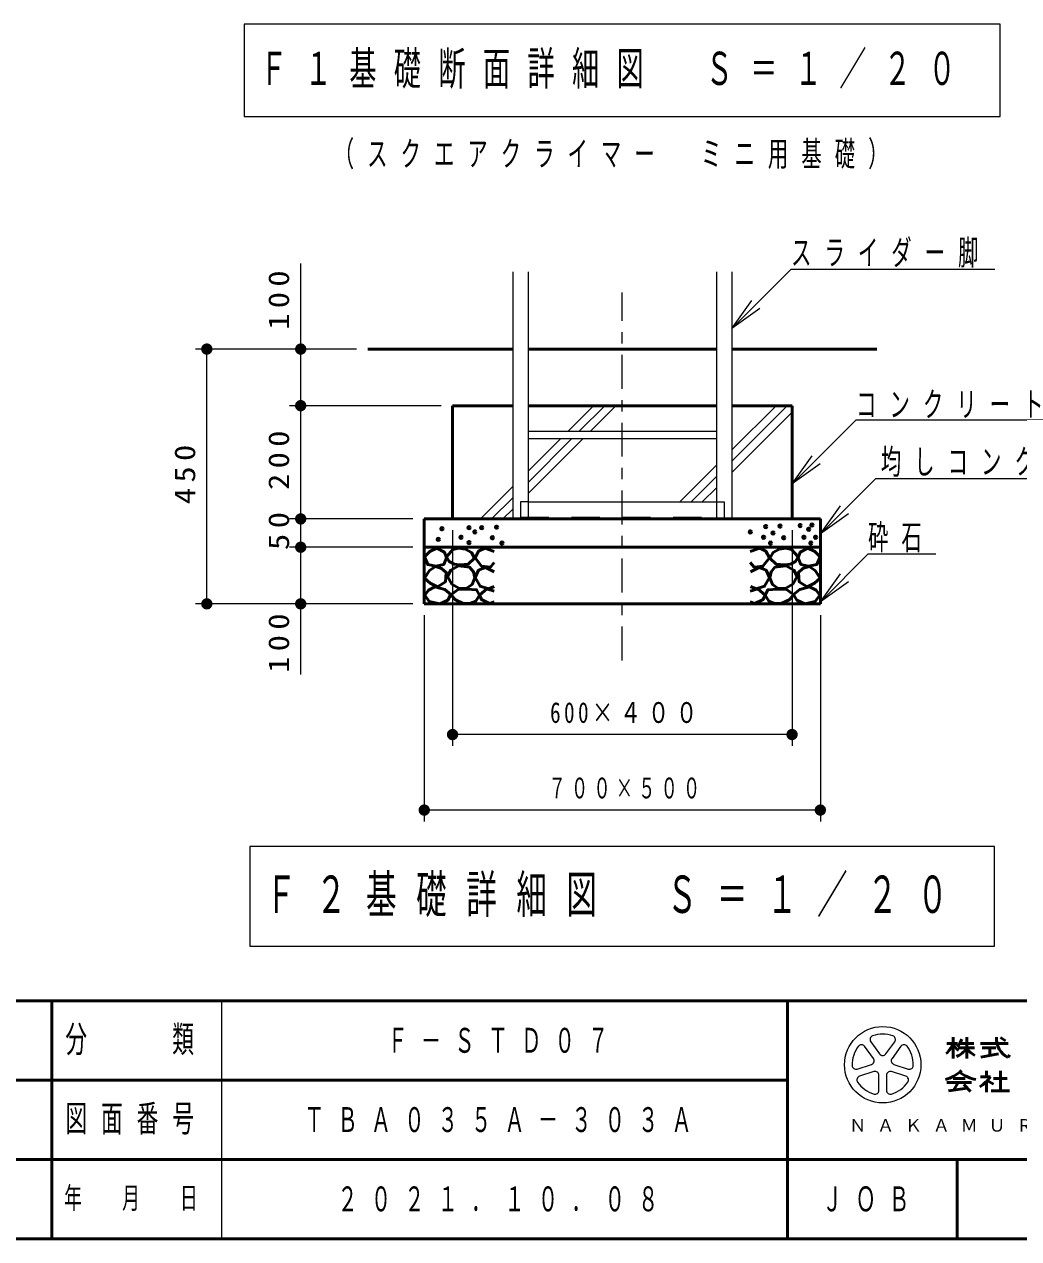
# Model space of a CAD drawing. Units: millimetres on the paper, with parts at other scales. Extents: x -385 to 0, y -594 to 267.
# Drawn here: x -137.4 to -49.6, y -594 to -486.8 of the extents above; entities that cross this region are included whole.
import ezdxf

# ---------------------------------------------------------------- set-up
doc = ezdxf.new("R2010")
doc.units = ezdxf.units.MM
doc.linetypes.add('USER1', pattern=[4.5, 2.5, -2])
doc.linetypes.add('USER2', pattern=[6, 3, -1, 1, -1])
doc.layers.add('LY_1', color=7, linetype='Continuous', lineweight=50)
doc.layers.add('LY_2', color=7, linetype='Continuous', lineweight=13)
doc.styles.add('ＭＳ ゴシック', font='')
doc.styles.get('ＭＳ ゴシック').set_extended_font_data('MS Gothic')

# ---------------------------------------------------------------- blocks, each defined once
blk = doc.blocks.new('filled_dot')
at = {"color": 0, "linetype": 'Continuous', "lineweight": -2, "const_width": 1.25}
blk.add_lwpolyline([(-0.625, 0, 1), (0.625, 0, 1)], format="xyb", close=True, dxfattribs=at)

msp = doc.modelspace()

# ---------------------------------------------------------------- linework, layer by layer
at = {"layer": 'LY_1', "lineweight": 13}
for p, q in [((-117.984, -486.753), (-117.984, -494.886)), ((-51.184, -486.753), (-117.984, -486.753)), ((-51.184, -494.886), (-51.184, -486.753)), ((-117.984, -494.886), (-51.184, -494.886)), ((-113.001, -520.435), (-113.001, -507.876)), ((-94.264, -508.626), (-94.264, -530.435)), ((-92.904, -508.626), (-92.904, -530.435)), ((-76.264, -508.626), (-76.264, -530.435)), ((-74.904, -513.613), (-69.671, -508.391)), ((-74.904, -508.626), (-74.904, -530.435)), ((-69.671, -508.391), (-51.671, -508.391)), ((-74.904, -513.613), (-73.134, -511.14)), ((-74.904, -513.613), (-72.781, -511.494)), ((-72.428, -511.848), (-74.904, -513.613)), ((-108.084, -515.435), (-122.296, -515.435)), ((-121.296, -537.935), (-121.296, -515.435)), ((-100.584, -520.435), (-114.001, -520.435)), ((-113.001, -530.435), (-113.001, -520.435)), ((-89.371, -522.686), (-87.12, -520.435)), ((-88.381, -522.686), (-86.131, -520.435)), ((-87.391, -522.686), (-85.141, -520.435)), ((-74.904, -524.342), (-70.998, -520.435)), ((-74.904, -525.331), (-70.008, -520.435)), ((-74.904, -526.321), (-69.584, -521.001)), ((-69.584, -527.348), (-63.925, -521.688)), ((-63.925, -521.688), (-45.925, -521.688)), ((-92.904, -522.686), (-76.264, -522.686)), ((-92.904, -523.336), (-76.264, -523.336)), ((-92.904, -526.22), (-90.021, -523.336)), ((-92.904, -527.209), (-89.031, -523.336)), ((-92.904, -528.199), (-88.041, -523.336)), ((-69.584, -527.348), (-67.817, -524.873)), ((-69.584, -527.348), (-67.463, -525.227)), ((-79.498, -528.935), (-76.264, -525.702)), ((-67.11, -525.58), (-69.584, -527.348)), ((-97.12, -530.435), (-94.264, -527.58)), ((-78.508, -528.935), (-76.264, -526.691)), ((-67.084, -531.763), (-62.193, -526.872)), ((-62.193, -526.872), (-37.74, -526.872)), ((-96.131, -530.435), (-94.264, -528.569)), ((-77.519, -528.935), (-76.264, -527.681)), ((-95.141, -530.435), (-94.264, -529.559)), ((-92.904, -528.935), (-76.264, -528.935)), ((-67.084, -531.763), (-65.317, -529.288)), ((-67.084, -531.763), (-64.963, -529.642)), ((-103.084, -530.435), (-114.001, -530.435)), ((-103.084, -530.435), (-114.001, -530.435)), ((-113.001, -532.935), (-113.001, -530.435)), ((-94.264, -530.435), (-92.904, -530.435)), ((-75.584, -530.435), (-93.584, -530.435)), ((-93.584, -530.435), (-75.584, -530.435)), ((-74.904, -530.435), (-76.264, -530.435)), ((-64.61, -529.995), (-67.084, -531.763)), ((-99.584, -531.435), (-99.584, -550.478)), ((-69.584, -531.435), (-69.584, -550.478)), ((-103.084, -532.935), (-114.001, -532.935)), ((-103.084, -532.935), (-114.001, -532.935)), ((-113.001, -544.171), (-113.001, -532.935)), ((-67.084, -537.746), (-62.871, -533.532)), ((-62.871, -533.532), (-56.871, -533.532)), ((-67.084, -537.746), (-65.317, -535.271)), ((-67.084, -537.746), (-64.963, -535.625)), ((-64.61, -535.978), (-67.084, -537.746)), ((-103.084, -537.935), (-122.296, -537.935)), ((-103.084, -537.935), (-114.001, -537.935)), ((-102.084, -538.935), (-102.084, -557.146)), ((-67.084, -538.935), (-67.084, -557.146)), ((-69.584, -549.478), (-99.584, -549.478)), ((-67.084, -556.146), (-102.084, -556.146)), ((-117.484, -559.372), (-117.484, -568.172)), ((-51.684, -559.372), (-117.484, -559.372)), ((-51.684, -568.172), (-51.684, -559.372)), ((-117.484, -568.172), (-51.684, -568.172))]:
    msp.add_line(p, q, dxfattribs=at)
at = {"layer": 'LY_1', "linetype": 'USER2', "lineweight": 13}
msp.add_line((-84.584, -542.935), (-84.584, -510.435), dxfattribs=at)
at = {"layer": 'LY_1'}
for p, q in [((-94.264, -515.435), (-107.084, -515.435)), ((-76.264, -515.435), (-92.904, -515.435)), ((-62.084, -515.435), (-74.904, -515.435))]:
    msp.add_line(p, q, dxfattribs=at)
at = {"layer": 'LY_1', "color": 140}
for p, q in [((-99.584, -520.435), (-99.584, -530.435)), ((-99.584, -520.435), (-94.264, -520.435)), ((-92.904, -520.435), (-76.264, -520.435)), ((-74.904, -520.435), (-69.584, -520.435)), ((-69.584, -520.435), (-69.584, -530.435)), ((-102.084, -530.435), (-102.084, -537.935)), ((-102.084, -530.435), (-67.084, -530.435)), ((-67.084, -530.435), (-67.084, -537.935)), ((-102.084, -532.935), (-67.084, -532.935)), ((-102.084, -537.935), (-67.084, -537.935))]:
    msp.add_line(p, q, dxfattribs=at)
at = {"layer": 'LY_1', "linetype": 'USER1', "lineweight": 13}
for p, q in [((-92.904, -528.935), (-93.584, -528.935)), ((-93.584, -528.935), (-93.584, -530.435)), ((-76.264, -528.935), (-75.584, -528.935)), ((-75.584, -528.935), (-75.584, -530.435)), ((-93.584, -530.285), (-75.584, -530.285))]:
    msp.add_line(p, q, dxfattribs=at)
at = {"layer": 'LY_1', "color": 140}
for points in [[(-100.973, -533.015), (-101.601, -533.313), (-102.071, -533.784), (-101.773, -534.474), (-101.052, -534.615), (-100.362, -534.458), (-100.111, -533.878), (-100.299, -533.376)], [(-99.022, -533.011), (-99.544, -533.144), (-100.119, -533.773), (-99.891, -534.188), (-99.439, -534.423), (-98.928, -534.496), (-98.192, -534.429), (-97.63, -533.894), (-97.911, -533.399), (-98.439, -533.091)], [(-70.147, -533.011), (-69.625, -533.144), (-69.05, -533.773), (-69.278, -534.188), (-69.73, -534.423), (-70.241, -534.496), (-70.977, -534.429), (-71.539, -533.894), (-71.258, -533.399), (-70.73, -533.091)], [(-68.196, -533.015), (-67.568, -533.313), (-67.098, -533.784), (-67.396, -534.474), (-68.117, -534.615), (-68.807, -534.458), (-69.058, -533.878), (-68.87, -533.376)], [(-101.099, -534.646), (-101.632, -534.991), (-102.071, -535.666), (-101.569, -536.121), (-100.911, -536.434), (-100.22, -535.995), (-100.142, -535.164), (-100.546, -534.805)], [(-99.651, -536.195), (-99.035, -536.537), (-98.366, -536.583), (-97.858, -536.225), (-97.617, -535.633), (-97.727, -535.101), (-98.072, -534.696), (-99.062, -534.589), (-99.745, -534.955), (-100.039, -535.526)], [(-69.518, -536.195), (-70.134, -536.537), (-70.803, -536.583), (-71.311, -536.225), (-71.552, -535.633), (-71.441, -535.101), (-71.097, -534.696), (-70.107, -534.589), (-69.424, -534.955), (-69.13, -535.526)], [(-68.07, -534.646), (-67.537, -534.991), (-67.098, -535.666), (-67.6, -536.121), (-68.258, -536.434), (-68.949, -535.995), (-69.027, -535.164), (-68.623, -534.805)], [(-101.139, -536.425), (-101.702, -536.741), (-102.037, -537.159), (-101.637, -537.72), (-100.704, -537.921), (-99.995, -537.605), (-99.725, -537.105), (-100.259, -536.654)], [(-98.313, -536.63), (-99.089, -536.67), (-99.744, -537.138), (-99.316, -537.593), (-98.634, -537.901), (-98.074, -537.909), (-97.537, -537.687), (-97.202, -537.165), (-97.456, -536.684)], [(-70.856, -536.63), (-70.08, -536.67), (-69.425, -537.138), (-69.853, -537.593), (-70.535, -537.901), (-71.095, -537.909), (-71.632, -537.687), (-71.967, -537.165), (-71.713, -536.684)], [(-68.03, -536.425), (-67.467, -536.741), (-67.132, -537.159), (-67.532, -537.72), (-68.465, -537.921), (-69.173, -537.605), (-69.444, -537.105), (-68.91, -536.654)]]:
    msp.add_lwpolyline(points, close=True, dxfattribs=at)
for points in [[(-95.897, -533.317), (-96.744, -533.004), (-97.277, -533.27), (-97.591, -533.866), (-97.011, -534.619), (-96.242, -534.682), (-95.897, -534.29)], [(-73.272, -533.317), (-72.425, -533.004), (-71.892, -533.27), (-71.578, -533.866), (-72.158, -534.619), (-72.927, -534.682), (-73.272, -534.29)], [(-95.913, -535.105), (-96.665, -534.713), (-97.293, -534.964), (-97.591, -535.607), (-97.152, -536.376), (-96.399, -536.611), (-95.913, -536.407)], [(-73.256, -535.105), (-72.503, -534.713), (-71.876, -534.964), (-71.578, -535.607), (-72.017, -536.376), (-72.77, -536.611), (-73.256, -536.407)], [(-95.897, -536.815), (-96.556, -536.611), (-97.199, -537.16), (-97.026, -537.552), (-96.305, -537.913), (-95.897, -537.756)], [(-73.272, -536.815), (-72.613, -536.611), (-71.97, -537.16), (-72.143, -537.552), (-72.864, -537.913), (-73.272, -537.756)]]:
    msp.add_lwpolyline(points, dxfattribs=at)
for centre in [(-100.522, -531.301), (-100.522, -531.301), (-98.13, -531.208), (-97.614, -531.583), (-97.004, -531.208), (-95.691, -531.161), (-95.691, -531.161), (-73.273, -531.583), (-71.913, -531.114), (-71.257, -531.677), (-70.647, -531.067), (-68.865, -531.02), (-68.114, -531.348), (-67.833, -530.973), (-100.85, -532.239), (-98.833, -532.052), (-98.13, -532.521), (-96.066, -532.099), (-95.222, -532.568), (-95.222, -532.568), (-72.101, -532.052), (-71.491, -532.568), (-70.319, -532.099), (-68.536, -532.052), (-67.927, -532.568), (-67.505, -532.052)]:
    msp.add_circle(centre, 0.1, dxfattribs=at)
at = {"layer": 'LY_2', "lineweight": 50}
for p, q in [((-385, -573), (0, -573)), ((-385, -594), (0, -594))]:
    msp.add_line(p, q, dxfattribs=at)
at = {"layer": 'LY_2', "color": 140, "lineweight": 50}
for p, q in [((-135, -573), (-135, -594)), ((-70, -573), (-70, -594)), ((-55.901, -576.747), (-54.956, -576.747)), ((-55.361, -576.207), (-55.361, -578.097)), ((-54.769, -576.747), (-53.525, -576.747)), ((-54.146, -576.207), (-54.146, -578.097)), ((-52.931, -576.747), (-50.501, -576.747)), ((-50.719, -576.533), (-51.16, -576.239)), ((-54.915, -577.152), (-53.471, -577.152)), ((-52.889, -577.98), (-51.353, -577.673)), ((-52.796, -577.152), (-51.581, -577.152)), ((-52.121, -577.152), (-52.121, -577.827)), ((-187.5, -580), (-70, -580)), ((-55.361, -579.852), (-54.281, -579.852)), ((-52.931, -579.717), (-52.051, -579.717)), ((-52.391, -579.177), (-52.391, -579.717)), ((-52.391, -580.09), (-52.391, -581.067)), ((-52.34, -580.04), (-51.796, -580.354)), ((-51.783, -579.852), (-50.568, -579.852)), ((-51.176, -579.177), (-51.176, -580.932)), ((-55.901, -580.216), (-53.741, -580.216)), ((-55.765, -580.933), (-54.113, -580.696)), ((-54.899, -580.216), (-55.289, -580.864)), ((-54.416, -580.393), (-53.81, -580.999)), ((-51.986, -580.932), (-50.366, -580.932)), ((-242.5, -587), (0, -587)), ((-55, -587), (-55, -594))]:
    msp.add_line(p, q, dxfattribs=at)
at = {"layer": 'LY_2'}
for p, q in [((-120, -573), (-120, -594)), ((-62.629, -576.607), (-61.844, -577.687)), ((-61.298, -577.687), (-60.513, -576.607)), ((-62.39, -578.083), (-63.175, -577.003)), ((-59.967, -577.003), (-60.752, -578.083)), ((-63.828, -579.015), (-62.559, -578.603)), ((-60.583, -578.603), (-59.313, -579.015)), ((-62.35, -579.245), (-63.62, -579.657)), ((-61.908, -580.901), (-61.908, -579.566)), ((-61.233, -579.566), (-61.233, -580.901)), ((-59.522, -579.657), (-60.792, -579.245))]:
    msp.add_line(p, q, dxfattribs=at)
msp.add_circle((-61.571, -578.637), 3.375, dxfattribs=at)
for centre, radius, start, end in [((-63.448, -577.202), 0.338, 35.99999, 142.60154), ((-62.356, -576.408), 0.338, 109.39847, 215.99997), ((-61.571, -578.637), 2.7, 70.60155, 109.39847), ((-60.786, -576.408), 0.338, 324, 70.60155), ((-59.694, -577.202), 0.338, 37.39846, 143.99995), ((-61.571, -578.637), 2.7, 142.60154, 181.39846), ((-61.571, -577.488), 0.338, 215.99998, 324), ((-61.571, -578.637), 2.7, 358.60155, 37.39847), ((-63.933, -578.694), 0.338, 181.39848, 287.99997), ((-62.663, -578.282), 0.338, 287.99998, 35.99999), ((-60.479, -578.282), 0.338, 143.99996, 251.99999), ((-59.209, -578.694), 0.338, 252.00001, 358.60156), ((-63.516, -579.978), 0.338, 107.99999, 214.60154), ((-61.571, -578.637), 2.7, 214.60156, 253.39848), ((-62.246, -579.566), 0.338, 359.99997, 107.99999), ((-60.896, -579.566), 0.338, 71.99997, 179.99999), ((-61.571, -578.637), 2.7, 286.60155, 325.39847), ((-59.626, -579.978), 0.338, 325.39847, 71.99996), ((-62.246, -580.901), 0.338, 253.39847, 359.99997), ((-60.896, -580.901), 0.338, 179.99999, 286.60154)]:
    msp.add_arc(centre, radius, start, end, dxfattribs=at)
at = {"layer": 'LY_2', "color": 140, "lineweight": 50}
for centre, radius, start, end in [((-57.466, -575.916), 2.285, 311.36185, 337.13638), ((-53.383, -575.573), 2.345, 212.50346, 230.00631), ((-56.002, -575.953), 1.467, 313.72108, 343.54317), ((-49.563, -576.306), 1.953, 177.09472, 240.51891), ((-56.374, -575.182), 3.034, 295.86917, 317.23867), ((-51.918, -575.182), 3.034, 222.76131, 240.10806), ((-51.54, -577.195), 1.299, 321.42112, 334.8249), ((-56.898, -576.743), 3.32, 285.11261, 313.40619), ((-52.77, -576.806), 3.192, 231.17281, 259.75506), ((-55.66, -576.774), 4.657, 304.87257, 320.80411)]:
    msp.add_arc(centre, radius, start, end, dxfattribs=at)

# ---------------------------------------------------------------- block references
at = {"layer": 'LY_1', "lineweight": 13, "xscale": 0.4, "yscale": 0.4}
for p, rotation in [((-121.296, -515.435), 270), ((-113.001, -515.435), 270), ((-113.001, -520.435), 90), ((-113.001, -520.435), 270), ((-113.001, -530.435), 90), ((-113.001, -530.435), 270), ((-113.001, -532.935), 270), ((-113.001, -532.935), 90), ((-121.296, -537.935), 90), ((-113.001, -537.935), 90), ((-69.584, -549.478), 180), ((-67.084, -556.146), 180)]:
    msp.add_blockref('filled_dot', p, dxfattribs=dict(at, rotation=rotation))
for p in [(-99.584, -549.478), (-102.084, -556.146)]:
    msp.add_blockref('filled_dot', p, dxfattribs=at)

# ---------------------------------------------------------------- texts
at = {"layer": 'LY_1', "style": 'ＭＳ ゴシック'}
for s, insert, char_height, attachment_point in [('\\T1.64;\\W0.6;Ｆ１基礎断面詳細図\u3000Ｓ＝１／２０', (-116.584, -490.82), 2.933, 4), ('\\T1.64;\\W0.6;（スクエアクライマー\u3000ミニ用基礎）', (-110.084, -498.32), 2.199, 4), ('\\T1.64;\\W0.6;スライダー脚', (-69.671, -508.241), 2.199, 7), ('\\T1.64;\\W0.6;コンクリート', (-63.925, -521.538), 2.199, 7), ('\\T1.64;\\W0.6;均しコンクリート', (-61.74, -526.722), 2.199, 7), ('\\T1.64;\\W0.6;砕石', (-62.871, -533.382), 2.199, 7), ('\\T1.32;\\W0.75;600×４００', (-84.168, -548.478), 1.833, 8), ('\\T1.32;\\W0.6;７００×５００', (-84.157, -555.146), 1.833, 8), ('\\T1.64;\\W0.6;Ｆ２基礎詳細図\u3000Ｓ＝１／２０', (-116.084, -563.772), 3.299, 4), ('\\T1.64;\\W0.6;Ｆ－ＳＴＤ０７', (-95, -576.5), 2.199, 5), ('\\T1.64;\\W0.6;ＴＢＡ０３５Ａ－３０３Ａ', (-95, -583.5), 2.199, 5), ('\\T1.64;\\W0.6;２０２１．１０．０８', (-95, -590.5), 2.199, 5)]:
    msp.add_mtext(s, dxfattribs=dict(at, insert=insert, char_height=char_height, attachment_point=attachment_point))
at = {"layer": 'LY_1', "char_height": 1.833, "attachment_point": 8, "rotation": 90, "style": 'ＭＳ ゴシック'}
for s, insert in [('\\T1.33;\\W1.15;100', (-114.001, -510.876)), ('\\T1.33;\\W1.15;200', (-114.001, -525.019)), ('\\T1.33;\\W1.15;450', (-122.296, -526.27)), ('\\T1.34;\\W1.15;50', (-114.001, -531.258)), ('\\T1.33;\\W1.15;100', (-114.001, -541.171))]:
    msp.add_mtext(s, dxfattribs=dict(at, insert=insert))
at = {"layer": 'LY_2', "attachment_point": 5, "style": 'ＭＳ ゴシック'}
for s, insert, char_height in [('\\T1.64;\\W0.6;分\u3000\u3000類', (-127.5, -576.5), 2.346), ('\\T1.64;\\W0.6;図面番号', (-127.5, -583.5), 2.346), ('\\T1.64;ＮＡＫＡＭＵＲＡ\u3000ＭＦＧ．ＣＯＲＰＯＲＡＴＩＯＮ', (-35, -584), 1.1), ('\\T1.64;\\W0.6;年\u3000月\u3000日', (-127.5, -590.5), 1.906), ('\\T1.64;\\W0.6;ＪＯＢ', (-62.5, -590.5), 2.199)]:
    msp.add_mtext(s, dxfattribs=dict(at, insert=insert, char_height=char_height))

doc.saveas('drawing.dxf')
